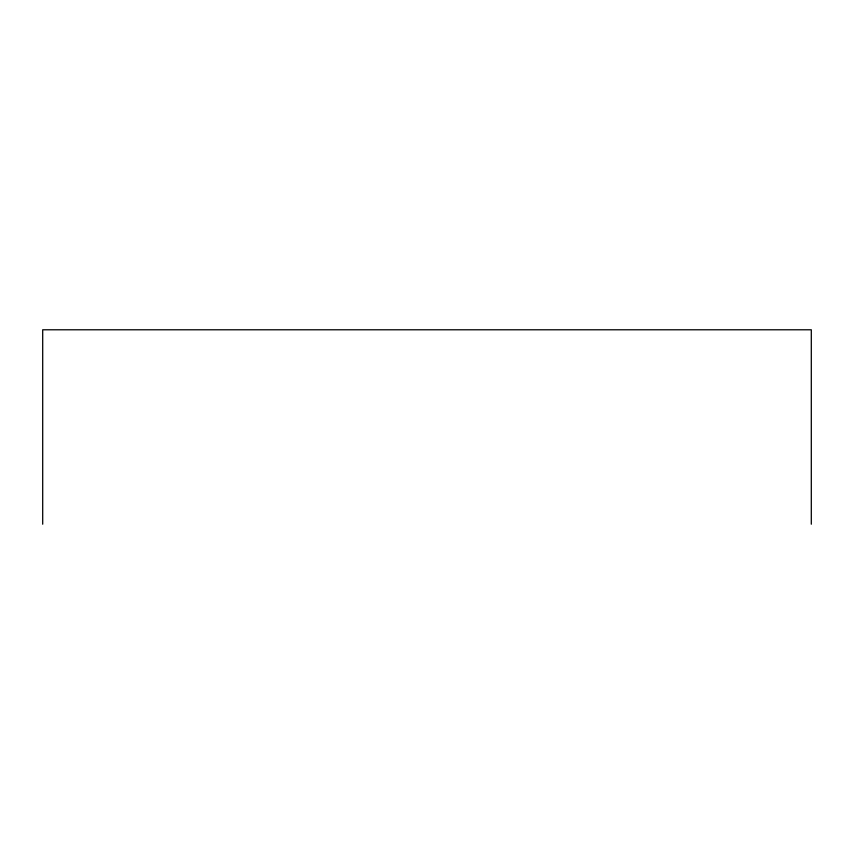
<?xml version="1.0" encoding="UTF-8"?>
<svg xmlns="http://www.w3.org/2000/svg" width="854" height="854" viewBox="0 0 854 854"><rect width="100%" height="100%" fill="white"/><g stroke="black" fill="none" stroke-linecap="round" stroke-linejoin="round"><path stroke-width="1.28" d="M811.3 524.217L811.3 329.783L42.7 329.783L42.7 524.217"/></g></svg>
